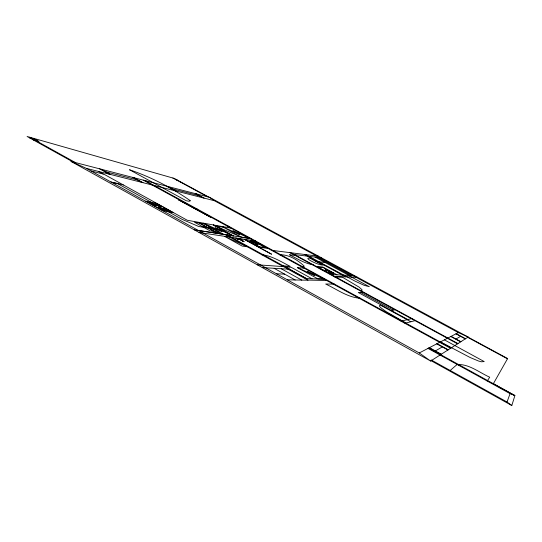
<?xml version="1.0" encoding="UTF-8"?>
<svg xmlns="http://www.w3.org/2000/svg" width="542" height="542" viewBox="0 0 542 542"><rect width="100%" height="100%" fill="white"/><g stroke="black" fill="none" stroke-linecap="round" stroke-linejoin="round"><path stroke-width="0.81" d="M511.811 405.518L507.041 402.001L431.344 360.017L430.633 360.464L511.811 405.518L514.9 395.565L493.362 383.689L507.624 358.519L468.031 337.124M507.041 402.001L510.063 393.634L428.017 348.398M240.662 239.279L240.289 239.083L240.655 239.286M487.224 381.046L489.704 377.205C479.778 372.74 470.131 364.78 458.979 364.481L458.288 365.084M450.185 370.471L457.163 364.454M430.653 361.04L468.152 337.049L209.456 197.274L71.077 161.441L430.653 361.04L419.264 352.964L86.388 168.379L71.077 161.441M435.375 350.925L442.299 346.927M455.998 339.014L460.612 336.352M419.264 352.964L458.322 332.598L468.152 337.049M404.908 323.323L415.619 320.491M401.019 321.189L412.001 318.527M391.1 310.41L395.037 309.787M360.315 298.249C347.693 297.511 336.826 289.238 325.661 284.022L334.394 284.069M362.957 292.321L358.262 292.497L407.835 319.536M360.118 290.769L362.002 290.492L362.056 289.814L359.271 287.246L343.879 278.053L342.456 277.28L334.787 276.982M326.636 280.492L307.781 280.085L306.555 278.629L285.214 266.867L291.142 267.281L312.077 278.778M287.355 279.814L308.039 280.228L287.917 269.15L284.902 266.711M324.116 279.11L306.555 278.629L227.179 234.943M276.488 273.791L284.638 274.137M333.615 276.345L357.632 277.335M353.025 275.682L349.082 275.485L315.044 257.064M330.18 274.476L354.556 275.675M262.26 267.565L289.509 269.245L283.29 266.603L225.255 234.645M257.226 264.774L283.29 266.603M297.531 267.687L314.468 275.383L307.599 271.623L324.028 279.062L317.971 278.893L297.517 267.687L304.069 268.141M281.718 265.736L290.241 266.359C281.088 261.766 272.009 255.824 261.623 254.672M301.156 266.542L303.832 266.589L304.231 266.149C297.66 260.024 289.022 254.435 279.638 254.774M316.318 266.447L322.571 266.955L337.002 274.794M313.208 264.753C304.59 263.615 297.104 258.507 289.435 254.754L296.318 255.56M323.588 264.875C320.092 266.529 299.123 255.763 311.962 258.568M318.94 261.833L325.051 262.457M457.563 343.824L290.085 252.647L294.55 254.598L321.575 257.85M273.012 250.499L318.574 256.231M239.781 239.489L237.762 239.191L235.709 238.06M240.16 239.544L242.159 239.842L240.133 238.731M240.418 239.842L240.797 239.896M199.029 232.464L255.648 241M198.291 230.431L233.121 235.831M241.475 237.159L249.842 238.466L232.952 230.838L239.469 234.408L222.078 226.515L241.522 237.186L214.571 225.635M194.212 229.794L251.529 238.751M223.832 230.696L198.663 226.475L182.308 219.463L117.411 183.521L111.428 182.227M204.117 226.59L204.551 226.976M214.673 225.689L223.392 227.247M230.892 228.101L187.295 220.262L123.251 184.883M227.179 226.068L228.934 226.387M195.201 208.568L197.112 208.982M110.9 181.97L123.352 184.944L103.969 174.219L91.158 171.028M86.388 168.379L214.3 200.682L458.322 332.598M105.88 171.861L137.18 179.863M172.153 188.812L199.226 195.737M179.273 181.462L180.567 181.827M176.34 179.876L177.641 180.242M33.326 139.951L35.975 140.696M29.729 137.953L32.391 138.711M205.012 227.193L205.499 227.355L203.44 226.278L205.865 227.613M210.743 228.433L208.345 227.112L209.978 227.769M326.548 270.6L327.361 270.959L325.119 269.794L326.88 270.709L325.661 270.045L326.169 270.424M510.063 393.634L514.9 395.565L428.681 348.052M213.46 224.957L233.256 235.905L215.215 227.809L222.057 231.576L203.453 223.202L223.832 234.435M204.293 226.556L206.068 227.647M256.495 243.819L257.626 244.388M256.739 244.266L258.202 244.848L255.77 243.582L257.619 244.489M34.403 139.734L38.949 141.57L36.714 140.066L33.035 138.671L33.929 139.47M208.88 197.125L174.273 178.426L27.1 136.482L72.94 161.922M172.851 178.02L207.586 196.793M467.699 337.341L507.447 358.824M317.348 257.342L351.074 275.587M348.384 275.37L369.326 286.704L364.224 285.349L355.139 281.19L305.586 254.598M456.222 333.689L465.524 338.73M455.951 333.831L465.287 338.885M196.245 193.853L204.09 198.101M195.296 193.609L203.162 197.871M304.394 254.449L345.688 276.84M310.336 258.385L322.029 264.733M451.107 336.358L460.903 341.684M450.802 336.514L460.632 341.86M294.55 254.598L457.983 343.553M167.966 186.529L176.353 191.102M166.861 186.245L175.276 190.825M360.64 292.409L393.092 310.092M444.399 339.854L484.223 361.582L481.282 361.792L478.484 360.999L470.205 357.551L440.47 341.907M410.87 321.745L380.416 305.132L379.481 305.519L379.549 306.345L380.66 307.626L386.026 311.562L405.972 323.039M145.364 180.676L451.147 347.93M143.21 180.12L450.565 348.303M253.243 240.641L267.253 248.304L259.794 247.328L245.451 239.462M437.109 343.655L448.261 349.773M133.969 177.729L143 182.674M436.716 343.865L447.909 349.997M132.661 177.39L141.713 182.349M244.422 239.307L271.61 254.225L244.083 239.259M239.666 238.656L241.705 239.774M238.121 238.426L244.185 241.718L237.742 238.372M213.352 224.971L233.256 235.905M236.163 238.134L238.216 239.259M429.44 347.659L441.33 354.211M428.993 347.889L440.924 354.468M101.076 169.212L110.704 174.517M281.203 268.744L301.779 280.099M99.552 168.813L109.206 174.145M274.123 268.31L295.2 279.977M98.59 171.462L103.265 174.043M29.796 137.255L75.446 162.573M210.072 227.911C210.872 228.907 206.272 225.757 210.933 228.467M209.456 197.274L214.3 200.682M243.622 241.359L242.328 241.041L243.622 241.359M237.213 238.622L237.586 238.826L237.213 238.643M190.147 200.594L189.998 201.143L188.704 201.197L186.245 200.743L129.484 169.741C150.94 177.017 171.618 187.701 190.147 200.594M169.768 211.421C160.601 208.663 162.715 206.204 169.768 211.421M164.585 210.411C155.283 207.64 157.451 205.106 164.585 210.411M161.286 206.726C152.119 203.955 154.274 201.543 161.286 206.726M156.001 205.655C146.699 202.877 148.908 200.391 156.001 205.655M333.174 274.001L328.371 271.644L333.174 274.001M333.587 273.175L328.621 272.897L318.154 267.199L323.337 267.606L333.587 273.175M318.032 262.152L315.911 261.122L318.032 262.152M247.193 246.732L242.206 246.095L224.442 236.298L247.193 246.732M265.397 247.545L259.157 246.718L249.286 241.305L255.716 242.247L265.397 247.545M255.492 243.243L250.18 240.641L255.492 243.243M217.213 232.714L211.421 229.889L217.213 232.714M214.747 231.63L210.201 230.899L194.503 222.227L199.226 223.067L214.747 231.63M219.659 232.43L215.249 231.725L199.754 223.175L204.341 223.988L219.659 232.43M173.332 212.681L162.973 210.682L145.812 201.163L156.557 203.406L173.332 212.681M210.526 217.152L178.257 199.686L210.526 217.152"/></g></svg>
